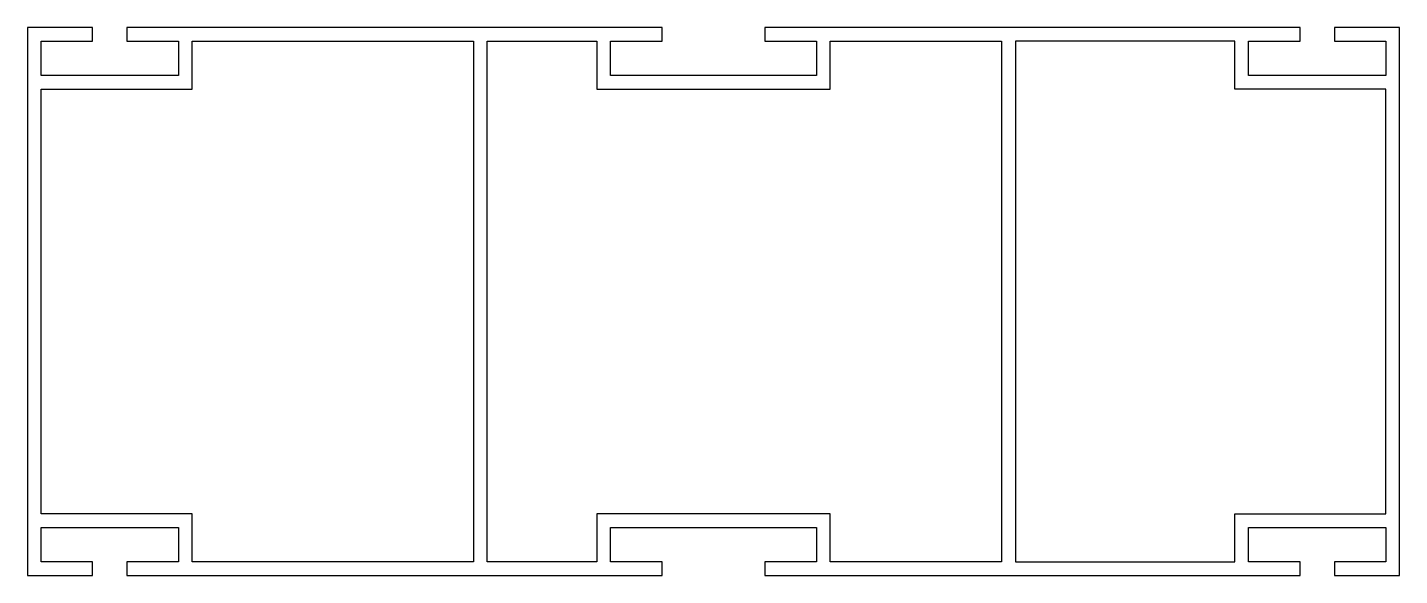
# Model space of a CAD drawing. Extents: x 61.1 to 161.1, y 165 to 205.
import ezdxf

# ---------------------------------------------------------------- set-up
doc = ezdxf.new("R2010")
doc.units = 0
doc.header["$LTSCALE"] = 15
doc.layers.get('0').update_dxf_attribs({"linetype": 'CONTINUOUS'})

msp = doc.modelspace()

# ---------------------------------------------------------------- linework, layer by layer
at = {"color": 0, "linetype": 'CONTINUOUS', "ltscale": 0.05}
for points in [[(153.825, 204.989), (114.825, 204.989), (114.825, 203.989), (118.574, 203.989), (118.574, 201.489), (103.575, 201.489), (103.575, 203.989), (107.325, 203.989), (107.325, 204.989), (68.325, 204.989), (68.325, 203.989), (72.074, 203.989), (72.074, 201.489), (62.075, 201.489), (62.075, 203.989), (65.825, 203.989), (65.825, 204.989), (61.075, 204.989), (61.075, 164.99), (65.825, 164.99), (65.825, 165.99), (62.075, 165.99), (62.075, 168.49), (72.074, 168.49), (72.074, 165.99), (68.325, 165.99), (68.325, 164.99), (107.325, 164.99), (107.325, 165.99), (103.575, 165.99), (103.575, 168.49), (118.574, 168.49), (118.574, 165.99), (114.825, 165.99), (114.825, 164.99), (153.825, 164.99), (153.825, 165.99), (150.075, 165.99), (150.075, 168.49), (160.074, 168.49), (160.074, 165.99), (156.325, 165.99), (156.325, 164.99), (161.074, 164.99), (161.074, 204.989), (156.325, 204.989), (156.325, 203.989), (160.074, 203.989), (160.074, 201.489), (150.075, 201.489), (150.075, 203.989), (153.825, 203.989)], [(93.575, 165.99), (73.074, 165.99), (73.074, 169.49), (62.075, 169.49), (62.075, 200.489), (73.074, 200.489), (73.074, 203.989), (93.575, 203.989)], [(119.574, 200.489), (119.574, 203.989), (132.075, 203.989), (132.075, 165.99), (119.574, 165.99), (119.574, 169.49), (102.575, 169.49), (102.575, 165.99), (94.575, 165.99), (94.575, 203.989), (102.575, 203.989), (102.575, 200.489)], [(133.075, 165.99), (149.075, 165.99), (149.075, 169.49), (160.074, 169.49), (160.074, 200.489), (149.075, 200.489), (149.075, 203.989), (133.075, 203.989)]]:
    msp.add_lwpolyline(points, close=True, dxfattribs=at)

doc.saveas('drawing.dxf')
